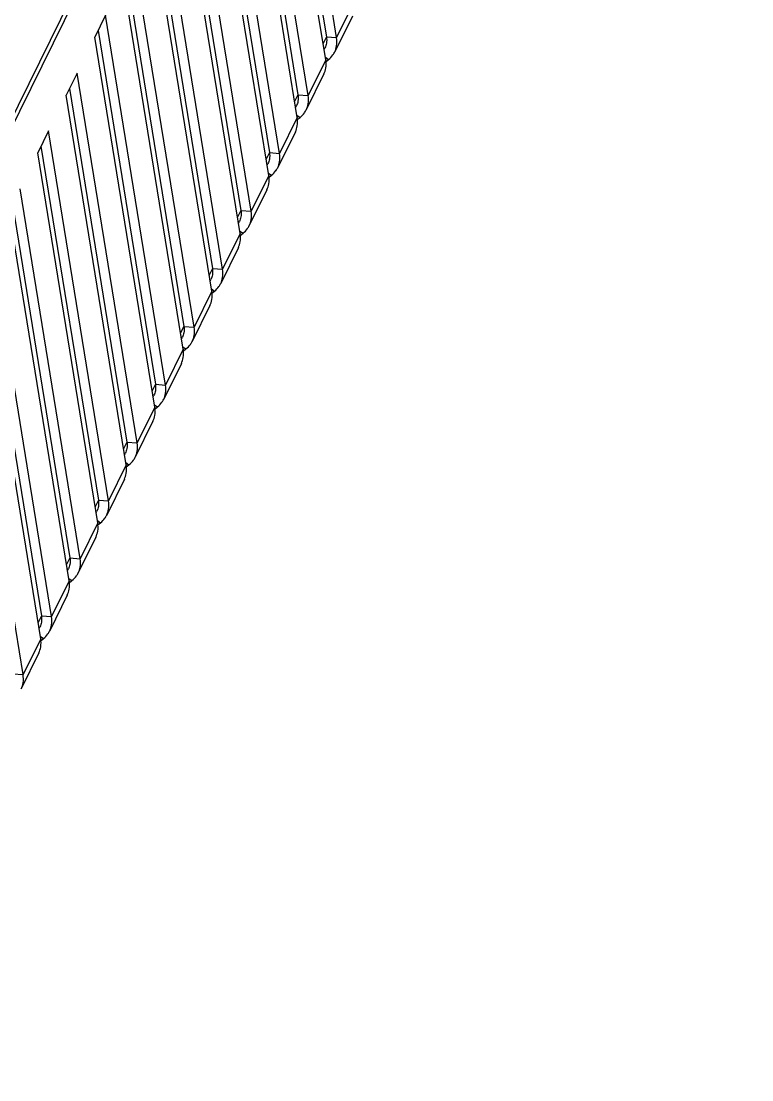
# Model space of a CAD drawing. Header units: millimetres. Extents: x 10368 to 13229, y -13270 to -11269.
# Drawn here: x 12288.7 to 12330.2, y -12165.1 to -12105 of the extents above; entities that cross this region are included whole.
import ezdxf

# ---------------------------------------------------------------- set-up
doc = ezdxf.new("R2010")
doc.units = ezdxf.units.MM

# ---------------------------------------------------------------- blocks, each defined once
blk = doc.blocks.new('u59')
at = {"color": 7, "linetype": 'Continuous'}
for p, q in [((-317.177, 69.942), (-234.061, 238.747)), ((-317.109, 69.585), (-234.008, 238.361)), ((-257.56, 158.187), (-260.963, 179.169)), ((-258.176, 156.936), (-261.579, 177.918)), ((-261.394, 178.294), (-258.14, 158.231)), ((-259.177, 154.903), (-262.58, 175.885)), ((-263.011, 175.01), (-259.757, 154.947)), ((-259.793, 153.652), (-263.196, 174.633)), ((-260.794, 151.619), (-264.197, 172.6)), ((-261.41, 150.367), (-264.813, 171.349)), ((-264.628, 171.726), (-261.374, 151.663)), ((-262.411, 148.335), (-265.814, 169.316)), ((-266.245, 168.442), (-262.991, 148.379)), ((-263.027, 147.083), (-266.43, 168.065)), ((-264.028, 145.05), (-267.431, 166.032)), ((-267.862, 165.158), (-264.608, 145.095)), ((-264.644, 143.799), (-268.047, 164.781)), ((-265.645, 141.766), (-269.048, 162.748)), ((-269.479, 161.874), (-266.225, 141.81)), ((-266.261, 140.515), (-269.664, 161.497)), ((-256.559, 160.22), (-257.56, 158.187)), ((-270.665, 159.464), (-271.281, 158.213)), ((-267.262, 138.482), (-270.665, 159.464)), ((-256.666, 159.412), (-257.667, 157.379)), ((-271.096, 158.59), (-267.842, 138.526)), ((-267.878, 137.231), (-271.281, 158.213)), ((-258.14, 158.231), (-258.325, 157.854)), ((-258.14, 158.231), (-257.56, 158.187)), ((-258.27, 157.513), (-258.222, 157.61)), ((-258.176, 156.936), (-259.177, 154.903)), ((-258.198, 157.07), (-258.02, 156.946)), ((-258.175, 156.823), (-258.02, 156.946)), ((-272.282, 156.18), (-272.898, 154.929)), ((-268.879, 135.198), (-272.282, 156.18)), ((-258.283, 156.128), (-259.284, 154.095)), ((-269.495, 133.947), (-272.898, 154.929)), ((-272.713, 155.305), (-269.459, 135.242)), ((-259.757, 154.947), (-259.942, 154.57)), ((-259.757, 154.947), (-259.177, 154.903)), ((-259.887, 154.229), (-259.839, 154.325)), ((-259.815, 153.786), (-259.637, 153.662)), ((-259.793, 153.652), (-260.794, 151.619)), ((-259.792, 153.539), (-259.637, 153.662)), ((-273.899, 152.896), (-274.515, 151.645)), ((-270.496, 131.914), (-273.899, 152.896)), ((-259.9, 152.844), (-260.901, 150.811)), ((-274.33, 152.021), (-271.076, 131.958)), ((-271.112, 130.663), (-274.515, 151.645)), ((-261.374, 151.663), (-261.559, 151.286)), ((-261.374, 151.663), (-260.794, 151.619)), ((-261.504, 150.945), (-261.456, 151.041)), ((-261.41, 150.367), (-262.411, 148.335)), ((-261.432, 150.502), (-261.254, 150.378)), ((-261.409, 150.255), (-261.254, 150.378)), ((-272.113, 128.63), (-275.516, 149.612)), ((-261.517, 149.56), (-262.518, 147.527)), ((-272.729, 127.379), (-276.132, 148.361)), ((-275.947, 148.737), (-272.693, 128.674)), ((-262.991, 148.379), (-263.176, 148.002)), ((-262.991, 148.379), (-262.411, 148.335)), ((-263.121, 147.661), (-263.073, 147.757)), ((-263.049, 147.218), (-262.871, 147.094)), ((-263.027, 147.083), (-264.028, 145.05)), ((-263.027, 146.971), (-262.871, 147.094)), ((-273.73, 125.346), (-277.133, 146.328)), ((-263.134, 146.275), (-264.135, 144.243)), ((-277.564, 145.453), (-274.31, 125.39)), ((-274.346, 124.095), (-277.749, 145.076)), ((-264.608, 145.095), (-264.793, 144.718)), ((-264.608, 145.095), (-264.028, 145.05)), ((-264.738, 144.377), (-264.69, 144.473)), ((-264.644, 143.799), (-265.645, 141.766)), ((-264.666, 143.934), (-264.488, 143.81)), ((-264.644, 143.687), (-264.488, 143.81)), ((-275.347, 122.062), (-278.75, 143.043)), ((-264.751, 142.991), (-265.752, 140.958)), ((-266.225, 141.81), (-266.41, 141.434)), ((-266.225, 141.81), (-265.645, 141.766)), ((-266.355, 141.093), (-266.307, 141.189)), ((-266.261, 140.515), (-267.262, 138.482)), ((-266.283, 140.65), (-266.105, 140.526)), ((-266.261, 140.403), (-266.105, 140.526)), ((-266.368, 139.707), (-267.369, 137.674)), ((-267.842, 138.526), (-268.027, 138.15)), ((-267.842, 138.526), (-267.262, 138.482)), ((-267.972, 137.809), (-267.925, 137.905)), ((-267.878, 137.231), (-268.879, 135.198)), ((-267.9, 137.365), (-267.723, 137.242)), ((-267.878, 137.119), (-267.723, 137.242)), ((-267.985, 136.423), (-268.986, 134.39)), ((-269.459, 135.242), (-269.644, 134.865)), ((-269.459, 135.242), (-268.879, 135.198)), ((-269.589, 134.525), (-269.542, 134.621)), ((-269.495, 133.947), (-270.496, 131.914)), ((-269.517, 134.081), (-269.34, 133.958)), ((-269.495, 133.835), (-269.34, 133.958)), ((-269.602, 133.139), (-270.603, 131.106)), ((-271.076, 131.958), (-271.261, 131.581)), ((-271.076, 131.958), (-270.496, 131.914)), ((-271.206, 131.24), (-271.159, 131.337)), ((-271.112, 130.663), (-272.113, 128.63)), ((-271.134, 130.797), (-270.957, 130.673)), ((-271.112, 130.55), (-270.957, 130.673)), ((-271.219, 129.855), (-272.22, 127.822)), ((-272.693, 128.674), (-272.878, 128.297)), ((-272.693, 128.674), (-272.113, 128.63)), ((-272.823, 127.956), (-272.776, 128.053)), ((-272.729, 127.379), (-273.73, 125.346)), ((-272.751, 127.513), (-272.574, 127.389)), ((-272.729, 127.266), (-272.574, 127.389)), ((-272.836, 126.571), (-273.837, 124.538)), ((-274.31, 125.39), (-274.495, 125.013)), ((-274.31, 125.39), (-273.73, 125.346)), ((-274.44, 124.672), (-274.393, 124.768)), ((-274.346, 124.095), (-275.347, 122.062)), ((-274.368, 124.229), (-274.191, 124.105)), ((-274.346, 123.982), (-274.191, 124.105)), ((-274.453, 123.287), (-275.454, 121.254)), ((-275.927, 122.106), (-275.347, 122.062))]:
    blk.add_line(p, q, dxfattribs=at)
for centre in [(-258.736, 157.904), (-260.353, 154.62), (-261.97, 151.335), (-263.587, 148.051), (-265.204, 144.767), (-266.821, 141.483), (-268.438, 138.199), (-270.056, 134.915), (-271.673, 131.631), (-273.29, 128.347), (-274.907, 125.062)]:
    blk.add_arc(centre, 1.191, 324.32645, 333.86627, dxfattribs=at)
for points, start_tangent, end_tangent in [([(-258.14, 158.231), (-258.139, 157.866), (-258.222, 157.61)], (0.160105, -0.9871), (-0.440662, -0.897673)), ([(-257.667, 157.379), (-257.559, 157.712), (-257.559, 158.187)], (0.440666, 0.897671), (-0.160105, 0.9871)), ([(-258.283, 156.128), (-258.175, 156.46), (-258.175, 156.936)], (0.440658, 0.897675), (-0.160105, 0.9871)), ([(-258.02, 156.946), (-257.769, 157.209)], (0.783462, 0.62144), (0.582554, 0.812792)), ([(-259.757, 154.947), (-259.756, 154.581), (-259.839, 154.326)], (0.160105, -0.9871), (-0.440662, -0.897673)), ([(-259.284, 154.095), (-259.176, 154.428), (-259.176, 154.903)], (0.440666, 0.897671), (-0.160105, 0.9871)), ([(-259.637, 153.662), (-259.386, 153.925)], (0.783462, 0.62144), (0.582554, 0.812792)), ([(-259.9, 152.844), (-259.792, 153.176), (-259.793, 153.652)], (0.440658, 0.897675), (-0.160105, 0.9871)), ([(-261.374, 151.663), (-261.373, 151.297), (-261.456, 151.041)], (0.160105, -0.9871), (-0.440662, -0.897673)), ([(-260.901, 150.811), (-260.793, 151.143), (-260.793, 151.619)], (0.440666, 0.897671), (-0.160105, 0.9871)), ([(-261.517, 149.56), (-261.409, 149.892), (-261.41, 150.367)], (0.440658, 0.897675), (-0.160105, 0.9871)), ([(-261.254, 150.378), (-261.003, 150.641)], (0.783462, 0.62144), (0.582554, 0.812792)), ([(-262.991, 148.379), (-262.99, 148.013), (-263.074, 147.757)], (0.160105, -0.9871), (-0.440662, -0.897673)), ([(-262.518, 147.527), (-262.41, 147.859), (-262.41, 148.335)], (0.440666, 0.897671), (-0.160105, 0.9871)), ([(-262.871, 147.094), (-262.62, 147.357)], (0.783462, 0.62144), (0.582554, 0.812792)), ([(-263.134, 146.275), (-263.026, 146.608), (-263.027, 147.083)], (0.440658, 0.897675), (-0.160105, 0.9871)), ([(-264.608, 145.095), (-264.607, 144.729), (-264.691, 144.473)], (0.160105, -0.9871), (-0.440662, -0.897673)), ([(-264.135, 144.243), (-264.027, 144.575), (-264.028, 145.05)], (0.440666, 0.897671), (-0.160105, 0.9871)), ([(-264.751, 142.991), (-264.643, 143.324), (-264.644, 143.799)], (0.440658, 0.897675), (-0.160105, 0.9871)), ([(-264.488, 143.81), (-264.237, 144.073)], (0.783462, 0.62144), (0.582554, 0.812792)), ([(-266.225, 141.81), (-266.224, 141.445), (-266.308, 141.189)], (0.160105, -0.9871), (-0.440662, -0.897673)), ([(-265.752, 140.958), (-265.644, 141.291), (-265.645, 141.766)], (0.440666, 0.897671), (-0.160105, 0.9871)), ([(-266.368, 139.707), (-266.26, 140.04), (-266.261, 140.515)], (0.440658, 0.897675), (-0.160105, 0.9871)), ([(-266.105, 140.526), (-265.854, 140.789)], (0.783462, 0.62144), (0.582554, 0.812792)), ([(-267.842, 138.526), (-267.841, 138.161), (-267.925, 137.905)], (0.160105, -0.9871), (-0.440662, -0.897673)), ([(-267.369, 137.674), (-267.261, 138.007), (-267.262, 138.482)], (0.440666, 0.897671), (-0.160105, 0.9871)), ([(-267.985, 136.423), (-267.877, 136.756), (-267.878, 137.231)], (0.440658, 0.897675), (-0.160105, 0.9871)), ([(-267.723, 137.242), (-267.471, 137.504)], (0.783462, 0.62144), (0.582554, 0.812792)), ([(-269.459, 135.242), (-269.459, 134.877), (-269.542, 134.621)], (0.160105, -0.9871), (-0.440662, -0.897673)), ([(-268.986, 134.39), (-268.878, 134.723), (-268.879, 135.198)], (0.440666, 0.897671), (-0.160105, 0.9871)), ([(-269.602, 133.139), (-269.494, 133.472), (-269.495, 133.947)], (0.440658, 0.897675), (-0.160105, 0.9871)), ([(-269.34, 133.958), (-269.088, 134.22)], (0.783462, 0.62144), (0.582554, 0.812792)), ([(-271.076, 131.958), (-271.076, 131.593), (-271.159, 131.337)], (0.160105, -0.9871), (-0.440662, -0.897673)), ([(-270.603, 131.106), (-270.495, 131.439), (-270.496, 131.914)], (0.440666, 0.897671), (-0.160105, 0.9871)), ([(-270.957, 130.673), (-270.705, 130.936)], (0.783462, 0.62144), (0.582554, 0.812792)), ([(-271.219, 129.855), (-271.111, 130.188), (-271.112, 130.663)], (0.440658, 0.897675), (-0.160105, 0.9871)), ([(-272.693, 128.674), (-272.693, 128.308), (-272.776, 128.053)], (0.160105, -0.9871), (-0.440662, -0.897673)), ([(-272.22, 127.822), (-272.112, 128.155), (-272.113, 128.63)], (0.440666, 0.897671), (-0.160105, 0.9871)), ([(-272.836, 126.571), (-272.728, 126.903), (-272.729, 127.379)], (0.440658, 0.897675), (-0.160105, 0.9871)), ([(-272.574, 127.389), (-272.322, 127.652)], (0.783462, 0.62144), (0.582554, 0.812792)), ([(-274.31, 125.39), (-274.31, 125.024), (-274.393, 124.768)], (0.160105, -0.9871), (-0.440662, -0.897673)), ([(-273.837, 124.538), (-273.729, 124.871), (-273.73, 125.346)], (0.440666, 0.897671), (-0.160105, 0.9871)), ([(-274.191, 124.105), (-273.939, 124.368)], (0.783462, 0.62144), (0.582554, 0.812792)), ([(-274.453, 123.287), (-274.345, 123.619), (-274.346, 124.094)], (0.440658, 0.897675), (-0.160105, 0.9871)), ([(-275.454, 121.254), (-275.346, 121.586), (-275.347, 122.062)], (0.440666, 0.897671), (-0.160105, 0.9871))]:
    blk.add_spline(points, degree=3, dxfattribs=dict(at, start_tangent=start_tangent, end_tangent=end_tangent))

msp = doc.modelspace()

# ---------------------------------------------------------------- block references
msp.add_blockref('u59', (12564.199, -12264.161))

doc.saveas('drawing.dxf')
